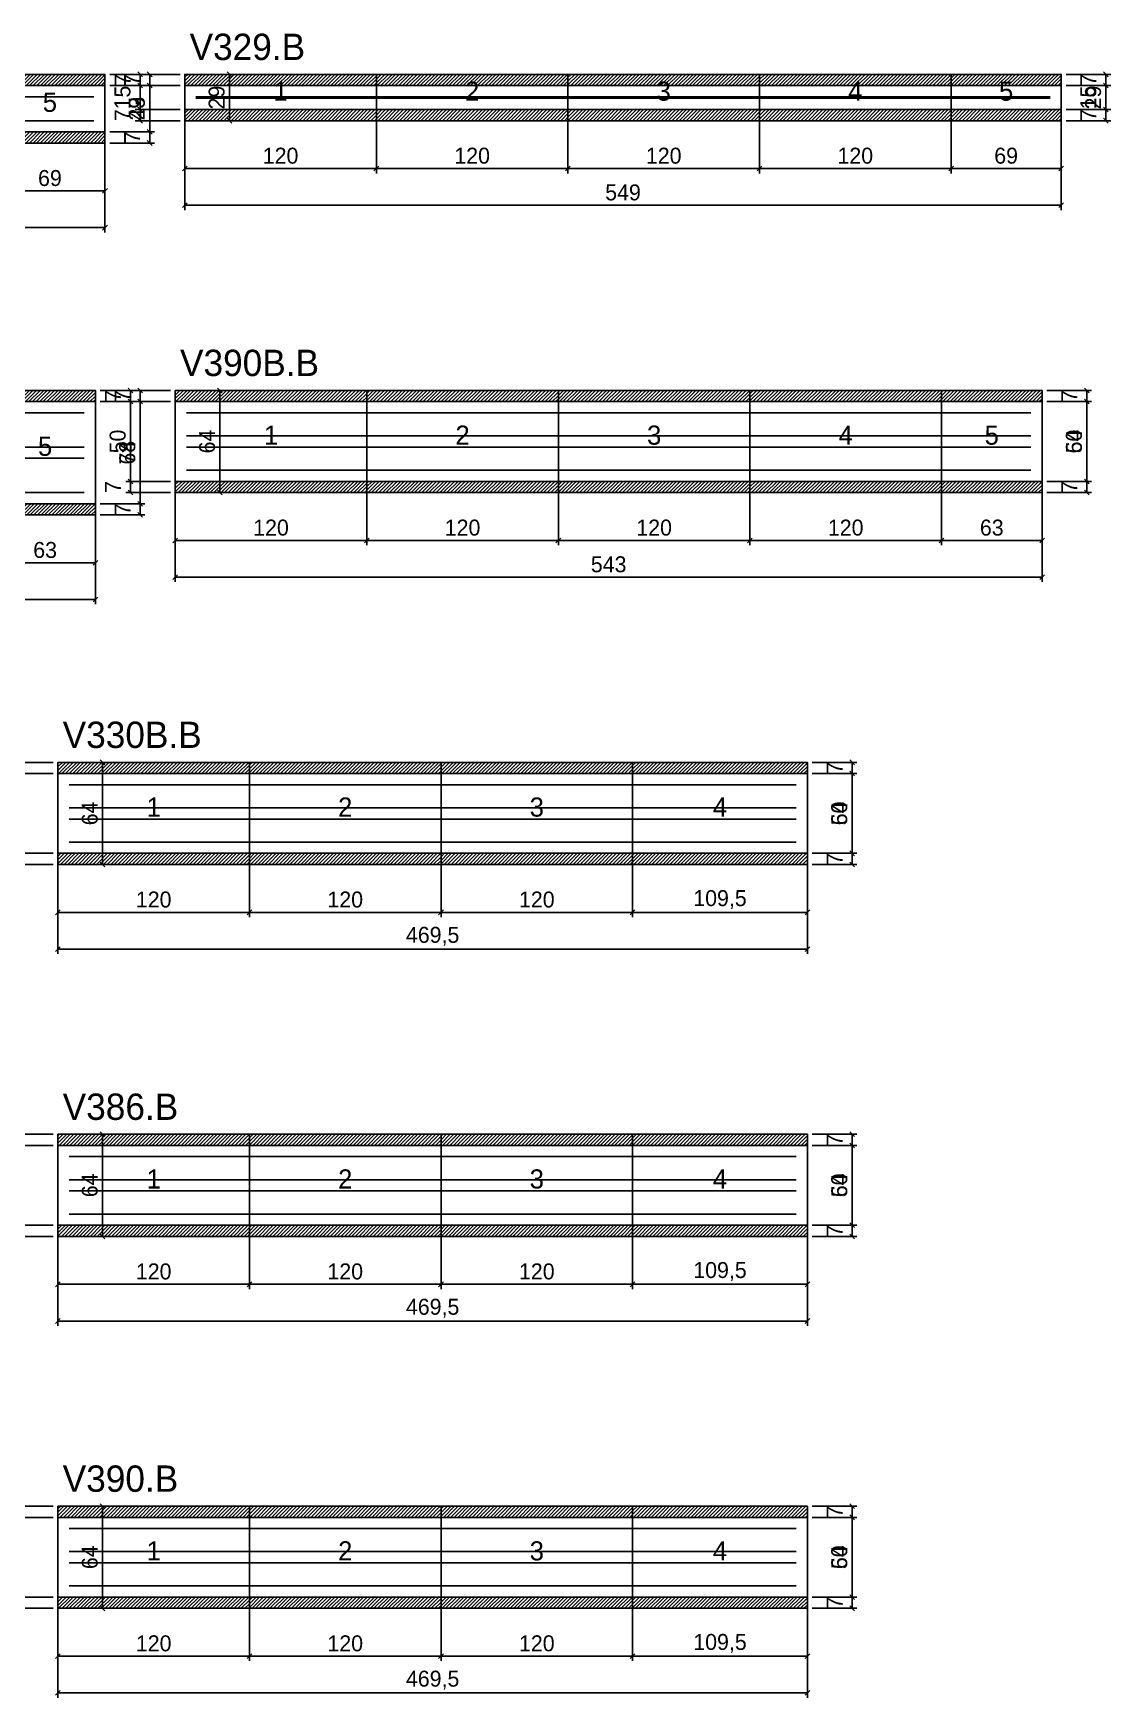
# Model space of a CAD drawing. Extents: x -9000 to 3070, y -16391 to 1250.
# Drawn here: x 712 to 1387, y -9835 to -8792 of the extents above; entities that cross this region are included whole.
import ezdxf
from ezdxf.enums import TextEntityAlignment as Align

# ---------------------------------------------------------------- set-up
doc = ezdxf.new("R2010")
doc.units = 0
for name, color, linetype in [('5', 5, 'Continuous'), ('COTA', 241, 'Continuous'), ('NOMENCLATURA', 7, 'Continuous'), ('Painéis', 200, 'Continuous'), ('SARR_2.2x7', 40, 'Continuous'), ('SCO-___-LAJ', 224, 'Continuous')]:
    doc.layers.add(name, color=color, linetype=linetype)
doc.dimstyles.new('PAINEL', dxfattribs={"dimtxt": 10, "dimasz": 3, "dimexe": 3, "dimexo": 3, "dimgap": 3, "dimtad": 1, "dimblk": 'OBLIQUE', "dimblk1": 'OBLIQUE', "dimcen": 2.5, "dimclrd": 4, "dimclre": 4, "dimclrt": 240, "dimazin": 3, "dimtfac": 1, "dimtmove": 0, "dimatfit": 3})

# ---------------------------------------------------------------- blocks, each defined once
blk = doc.blocks.new('_OBLIQUE')
at = {"color": 0, "linetype": 'BYBLOCK'}
blk.add_line((-0.5, -0.5), (0.5, 0.5), dxfattribs=at)

msp = doc.modelspace()

# ---------------------------------------------------------------- hatches: boundary and pattern name
at = {"layer": 'COTA'}
h = msp.add_hatch(dxfattribs=at)
h.set_pattern_fill('ANSI31', scale=0.5)
h.paths.add_polyline_path([(688, -8825), (757, -8825), (757, -8818), (688, -8818)])
h = msp.add_hatch(dxfattribs=at)
h.set_pattern_fill('ANSI31', scale=0.5)
h.paths.add_polyline_path([(807, -8825), (927, -8825), (927, -8818), (807, -8818)])
h = msp.add_hatch(dxfattribs=at)
h.set_pattern_fill('ANSI31', scale=0.5)
h.paths.add_polyline_path([(927, -8825), (1047, -8825), (1047, -8818), (927, -8818)])
h = msp.add_hatch(dxfattribs=at)
h.set_pattern_fill('ANSI31', scale=0.5)
h.paths.add_polyline_path([(1047, -8825), (1167, -8825), (1167, -8818), (1047, -8818)])
h = msp.add_hatch(dxfattribs=at)
h.set_pattern_fill('ANSI31', scale=0.5)
h.paths.add_polyline_path([(1167, -8825), (1287, -8825), (1287, -8818), (1167, -8818)])
h = msp.add_hatch(dxfattribs=at)
h.set_pattern_fill('ANSI31', scale=0.5)
h.paths.add_polyline_path([(1287, -8825), (1356, -8825), (1356, -8818), (1287, -8818)])
h = msp.add_hatch(dxfattribs=at)
h.set_pattern_fill('ANSI31', scale=0.5)
h.paths.add_polyline_path([(807, -8847), (927, -8847), (927, -8840), (807, -8840)])
h = msp.add_hatch(dxfattribs=at)
h.set_pattern_fill('ANSI31', scale=0.5)
h.paths.add_polyline_path([(927, -8847), (1047, -8847), (1047, -8840), (927, -8840)])
h = msp.add_hatch(dxfattribs=at)
h.set_pattern_fill('ANSI31', scale=0.5)
h.paths.add_polyline_path([(1047, -8847), (1167, -8847), (1167, -8840), (1047, -8840)])
h = msp.add_hatch(dxfattribs=at)
h.set_pattern_fill('ANSI31', scale=0.5)
h.paths.add_polyline_path([(1167, -8847), (1287, -8847), (1287, -8840), (1167, -8840)])
h = msp.add_hatch(dxfattribs=at)
h.set_pattern_fill('ANSI31', scale=0.5)
h.paths.add_polyline_path([(1287, -8847), (1356, -8847), (1356, -8840), (1287, -8840)])
h = msp.add_hatch(dxfattribs=at)
h.set_pattern_fill('ANSI31', scale=0.5)
h.paths.add_polyline_path([(688, -8861), (757, -8861), (757, -8854), (688, -8854)])
h = msp.add_hatch(dxfattribs=at)
h.set_pattern_fill('ANSI31', scale=0.5)
h.paths.add_polyline_path([(688, -9023), (751, -9023), (751, -9016), (688, -9016)])
h = msp.add_hatch(dxfattribs=at)
h.set_pattern_fill('ANSI31', scale=0.5)
h.paths.add_polyline_path([(801, -9023), (921, -9023), (921, -9016), (801, -9016)])
h = msp.add_hatch(dxfattribs=at)
h.set_pattern_fill('ANSI31', scale=0.5)
h.paths.add_polyline_path([(921, -9023), (1041, -9023), (1041, -9016), (921, -9016)])
h = msp.add_hatch(dxfattribs=at)
h.set_pattern_fill('ANSI31', scale=0.5)
h.paths.add_polyline_path([(1041, -9023), (1161, -9023), (1161, -9016), (1041, -9016)])
h = msp.add_hatch(dxfattribs=at)
h.set_pattern_fill('ANSI31', scale=0.5)
h.paths.add_polyline_path([(1161, -9023), (1281, -9023), (1281, -9016), (1161, -9016)])
h = msp.add_hatch(dxfattribs=at)
h.set_pattern_fill('ANSI31', scale=0.5)
h.paths.add_polyline_path([(1281, -9023), (1344, -9023), (1344, -9016), (1281, -9016)])
h = msp.add_hatch(dxfattribs=at)
h.set_pattern_fill('ANSI31', scale=0.5)
h.paths.add_polyline_path([(801, -9080), (921, -9080), (921, -9073), (801, -9073)])
h = msp.add_hatch(dxfattribs=at)
h.set_pattern_fill('ANSI31', scale=0.5)
h.paths.add_polyline_path([(921, -9080), (1041, -9080), (1041, -9073), (921, -9073)])
h = msp.add_hatch(dxfattribs=at)
h.set_pattern_fill('ANSI31', scale=0.5)
h.paths.add_polyline_path([(1041, -9080), (1161, -9080), (1161, -9073), (1041, -9073)])
h = msp.add_hatch(dxfattribs=at)
h.set_pattern_fill('ANSI31', scale=0.5)
h.paths.add_polyline_path([(1161, -9080), (1281, -9080), (1281, -9073), (1161, -9073)])
h = msp.add_hatch(dxfattribs=at)
h.set_pattern_fill('ANSI31', scale=0.5)
h.paths.add_polyline_path([(1281, -9080), (1344, -9080), (1344, -9073), (1281, -9073)])
h = msp.add_hatch(dxfattribs=at)
h.set_pattern_fill('ANSI31', scale=0.5)
h.paths.add_polyline_path([(688, -9094), (751, -9094), (751, -9087), (688, -9087)])
h = msp.add_hatch(dxfattribs=at)
h.set_pattern_fill('ANSI31', scale=0.5)
h.paths.add_polyline_path([(727.5, -9256), (847.5, -9256), (847.5, -9249), (727.5, -9249)])
h = msp.add_hatch(dxfattribs=at)
h.set_pattern_fill('ANSI31', scale=0.5)
h.paths.add_polyline_path([(847.5, -9256), (967.5, -9256), (967.5, -9249), (847.5, -9249)])
h = msp.add_hatch(dxfattribs=at)
h.set_pattern_fill('ANSI31', scale=0.5)
h.paths.add_polyline_path([(967.5, -9256), (1087.5, -9256), (1087.5, -9249), (967.5, -9249)])
h = msp.add_hatch(dxfattribs=at)
h.set_pattern_fill('ANSI31', scale=0.5)
h.paths.add_polyline_path([(1087.5, -9256), (1197, -9256), (1197, -9249), (1087.5, -9249)])
h = msp.add_hatch(dxfattribs=at)
h.set_pattern_fill('ANSI31', scale=0.5)
h.paths.add_polyline_path([(727.5, -9313), (847.5, -9313), (847.5, -9306), (727.5, -9306)])
h = msp.add_hatch(dxfattribs=at)
h.set_pattern_fill('ANSI31', scale=0.5)
h.paths.add_polyline_path([(847.5, -9313), (967.5, -9313), (967.5, -9306), (847.5, -9306)])
h = msp.add_hatch(dxfattribs=at)
h.set_pattern_fill('ANSI31', scale=0.5)
h.paths.add_polyline_path([(967.5, -9313), (1087.5, -9313), (1087.5, -9306), (967.5, -9306)])
h = msp.add_hatch(dxfattribs=at)
h.set_pattern_fill('ANSI31', scale=0.5)
h.paths.add_polyline_path([(1087.5, -9313), (1197, -9313), (1197, -9306), (1087.5, -9306)])
h = msp.add_hatch(dxfattribs=at)
h.set_pattern_fill('ANSI31', scale=0.5)
h.paths.add_polyline_path([(727.5, -9489), (847.5, -9489), (847.5, -9482), (727.5, -9482)])
h = msp.add_hatch(dxfattribs=at)
h.set_pattern_fill('ANSI31', scale=0.5)
h.paths.add_polyline_path([(847.5, -9489), (967.5, -9489), (967.5, -9482), (847.5, -9482)])
h = msp.add_hatch(dxfattribs=at)
h.set_pattern_fill('ANSI31', scale=0.5)
h.paths.add_polyline_path([(967.5, -9489), (1087.5, -9489), (1087.5, -9482), (967.5, -9482)])
h = msp.add_hatch(dxfattribs=at)
h.set_pattern_fill('ANSI31', scale=0.5)
h.paths.add_polyline_path([(1087.5, -9489), (1197, -9489), (1197, -9482), (1087.5, -9482)])
h = msp.add_hatch(dxfattribs=at)
h.set_pattern_fill('ANSI31', scale=0.5)
h.paths.add_polyline_path([(727.5, -9546), (847.5, -9546), (847.5, -9539), (727.5, -9539)])
h = msp.add_hatch(dxfattribs=at)
h.set_pattern_fill('ANSI31', scale=0.5)
h.paths.add_polyline_path([(847.5, -9546), (967.5, -9546), (967.5, -9539), (847.5, -9539)])
h = msp.add_hatch(dxfattribs=at)
h.set_pattern_fill('ANSI31', scale=0.5)
h.paths.add_polyline_path([(967.5, -9546), (1087.5, -9546), (1087.5, -9539), (967.5, -9539)])
h = msp.add_hatch(dxfattribs=at)
h.set_pattern_fill('ANSI31', scale=0.5)
h.paths.add_polyline_path([(1087.5, -9546), (1197, -9546), (1197, -9539), (1087.5, -9539)])
h = msp.add_hatch(dxfattribs=at)
h.set_pattern_fill('ANSI31', scale=0.5)
h.paths.add_polyline_path([(727.5, -9722), (847.5, -9722), (847.5, -9715), (727.5, -9715)])
h = msp.add_hatch(dxfattribs=at)
h.set_pattern_fill('ANSI31', scale=0.5)
h.paths.add_polyline_path([(847.5, -9722), (967.5, -9722), (967.5, -9715), (847.5, -9715)])
h = msp.add_hatch(dxfattribs=at)
h.set_pattern_fill('ANSI31', scale=0.5)
h.paths.add_polyline_path([(967.5, -9722), (1087.5, -9722), (1087.5, -9715), (967.5, -9715)])
h = msp.add_hatch(dxfattribs=at)
h.set_pattern_fill('ANSI31', scale=0.5)
h.paths.add_polyline_path([(1087.5, -9722), (1197, -9722), (1197, -9715), (1087.5, -9715)])
h = msp.add_hatch(dxfattribs=at)
h.set_pattern_fill('ANSI31', scale=0.5)
h.paths.add_polyline_path([(727.5, -9779), (847.5, -9779), (847.5, -9772), (727.5, -9772)])
h = msp.add_hatch(dxfattribs=at)
h.set_pattern_fill('ANSI31', scale=0.5)
h.paths.add_polyline_path([(847.5, -9779), (967.5, -9779), (967.5, -9772), (847.5, -9772)])
h = msp.add_hatch(dxfattribs=at)
h.set_pattern_fill('ANSI31', scale=0.5)
h.paths.add_polyline_path([(967.5, -9779), (1087.5, -9779), (1087.5, -9772), (967.5, -9772)])
h = msp.add_hatch(dxfattribs=at)
h.set_pattern_fill('ANSI31', scale=0.5)
h.paths.add_polyline_path([(1087.5, -9779), (1197, -9779), (1197, -9772), (1087.5, -9772)])

# ---------------------------------------------------------------- linework, layer by layer
at = {"layer": 'Painéis'}
for p, q in [((688, -8825), (757, -8825)), ((757, -8854), (757, -8825)), ((807, -8825), (927, -8825)), ((807, -8840), (807, -8825)), ((927, -8840), (927, -8825)), ((927, -8840), (927, -8825)), ((927, -8825), (1047, -8825)), ((927, -8840), (927, -8825)), ((1047, -8840), (1047, -8825)), ((1047, -8840), (1047, -8825)), ((1047, -8825), (1167, -8825)), ((1047, -8840), (1047, -8825)), ((1167, -8840), (1167, -8825)), ((1167, -8840), (1167, -8825)), ((1167, -8825), (1287, -8825)), ((1167, -8840), (1167, -8825)), ((1287, -8840), (1287, -8825)), ((1287, -8840), (1287, -8825)), ((1287, -8825), (1356, -8825)), ((1287, -8840), (1287, -8825)), ((1356, -8840), (1356, -8825)), ((807, -8840), (927, -8840)), ((927, -8840), (1047, -8840)), ((1047, -8840), (1167, -8840)), ((1167, -8840), (1287, -8840)), ((1287, -8840), (1356, -8840)), ((688, -8854), (757, -8854)), ((688, -9023), (751, -9023)), ((751, -9087), (751, -9023)), ((801, -9023), (921, -9023)), ((801, -9073), (801, -9023)), ((921, -9073), (921, -9023)), ((921, -9073), (921, -9023)), ((921, -9023), (1041, -9023)), ((921, -9073), (921, -9023)), ((1041, -9073), (1041, -9023)), ((1041, -9073), (1041, -9023)), ((1041, -9023), (1161, -9023)), ((1041, -9073), (1041, -9023)), ((1161, -9073), (1161, -9023)), ((1161, -9073), (1161, -9023)), ((1161, -9023), (1281, -9023)), ((1161, -9073), (1161, -9023)), ((1281, -9073), (1281, -9023)), ((1281, -9073), (1281, -9023)), ((1281, -9023), (1344, -9023)), ((1281, -9073), (1281, -9023)), ((1344, -9073), (1344, -9023)), ((801, -9073), (921, -9073)), ((921, -9073), (1041, -9073)), ((1041, -9073), (1161, -9073)), ((1161, -9073), (1281, -9073)), ((1281, -9073), (1344, -9073)), ((688, -9087), (751, -9087)), ((727.5, -9256), (847.5, -9256)), ((727.5, -9306), (727.5, -9256)), ((847.5, -9306), (847.5, -9256)), ((847.5, -9306), (847.5, -9256)), ((847.5, -9256), (967.5, -9256)), ((847.5, -9306), (847.5, -9256)), ((967.5, -9306), (967.5, -9256)), ((967.5, -9306), (967.5, -9256)), ((967.5, -9256), (1087.5, -9256)), ((967.5, -9306), (967.5, -9256)), ((1087.5, -9306), (1087.5, -9256)), ((1087.5, -9306), (1087.5, -9256)), ((1087.5, -9256), (1197, -9256)), ((1087.5, -9306), (1087.5, -9256)), ((1197, -9306), (1197, -9256)), ((727.5, -9306), (847.5, -9306)), ((847.5, -9306), (967.5, -9306)), ((967.5, -9306), (1087.5, -9306)), ((1087.5, -9306), (1197, -9306)), ((727.5, -9489), (847.5, -9489)), ((727.5, -9539), (727.5, -9489)), ((847.5, -9539), (847.5, -9489)), ((847.5, -9539), (847.5, -9489)), ((847.5, -9489), (967.5, -9489)), ((847.5, -9539), (847.5, -9489)), ((967.5, -9539), (967.5, -9489)), ((967.5, -9539), (967.5, -9489)), ((967.5, -9489), (1087.5, -9489)), ((967.5, -9539), (967.5, -9489)), ((1087.5, -9539), (1087.5, -9489)), ((1087.5, -9539), (1087.5, -9489)), ((1087.5, -9489), (1197, -9489)), ((1087.5, -9539), (1087.5, -9489)), ((1197, -9539), (1197, -9489)), ((727.5, -9539), (847.5, -9539)), ((847.5, -9539), (967.5, -9539)), ((967.5, -9539), (1087.5, -9539)), ((1087.5, -9539), (1197, -9539)), ((727.5, -9722), (847.5, -9722)), ((727.5, -9772), (727.5, -9722)), ((847.5, -9772), (847.5, -9722)), ((847.5, -9772), (847.5, -9722)), ((847.5, -9722), (967.5, -9722)), ((847.5, -9772), (847.5, -9722)), ((967.5, -9772), (967.5, -9722)), ((967.5, -9772), (967.5, -9722)), ((967.5, -9722), (1087.5, -9722)), ((967.5, -9772), (967.5, -9722)), ((1087.5, -9772), (1087.5, -9722)), ((1087.5, -9772), (1087.5, -9722)), ((1087.5, -9722), (1197, -9722)), ((1087.5, -9772), (1087.5, -9722)), ((1197, -9772), (1197, -9722)), ((727.5, -9772), (847.5, -9772)), ((847.5, -9772), (967.5, -9772)), ((967.5, -9772), (1087.5, -9772)), ((1087.5, -9772), (1197, -9772))]:
    msp.add_line(p, q, dxfattribs=at)
at = {"layer": 'SARR_2.2x7'}
for points in [[(688, -8832), (750, -8832)], [(688, -8832), (750, -8832)], [(814, -8832), (927, -8832)], [(814, -8832), (927, -8832)], [(927, -8832), (1047, -8832)], [(927, -8832), (1047, -8832)], [(1047, -8832), (1167, -8832)], [(1047, -8832), (1167, -8832)], [(1167, -8832), (1287, -8832)], [(1167, -8832), (1287, -8832)], [(1287, -8832), (1349, -8832)], [(1287, -8832), (1349, -8832)], [(814, -8833), (927, -8833)], [(814, -8833), (927, -8833)], [(927, -8833), (1047, -8833)], [(927, -8833), (1047, -8833)], [(1047, -8833), (1167, -8833)], [(1047, -8833), (1167, -8833)], [(1167, -8833), (1287, -8833)], [(1167, -8833), (1287, -8833)], [(1287, -8833), (1349, -8833)], [(1287, -8833), (1349, -8833)], [(688, -8847), (750, -8847)], [(688, -8847), (750, -8847)], [(688, -9030), (744, -9030)], [(688, -9030), (744, -9030)], [(808, -9030), (921, -9030)], [(808, -9030), (921, -9030)], [(921, -9030), (1041, -9030)], [(921, -9030), (1041, -9030)], [(1041, -9030), (1161, -9030)], [(1041, -9030), (1161, -9030)], [(1161, -9030), (1281, -9030)], [(1161, -9030), (1281, -9030)], [(1281, -9030), (1337, -9030)], [(1281, -9030), (1337, -9030)], [(808, -9044.5), (921, -9044.5)], [(808, -9044.5), (921, -9044.5)], [(921, -9044.5), (1041, -9044.5)], [(921, -9044.5), (1041, -9044.5)], [(1041, -9044.5), (1161, -9044.5)], [(1041, -9044.5), (1161, -9044.5)], [(1161, -9044.5), (1281, -9044.5)], [(1161, -9044.5), (1281, -9044.5)], [(1281, -9044.5), (1337, -9044.5)], [(1281, -9044.5), (1337, -9044.5)], [(688, -9051.5), (744, -9051.5)], [(688, -9051.5), (744, -9051.5)], [(688, -9058.5), (744, -9058.5)], [(688, -9058.5), (744, -9058.5)], [(808, -9051.5), (921, -9051.5)], [(808, -9051.5), (921, -9051.5)], [(921, -9051.5), (1041, -9051.5)], [(921, -9051.5), (1041, -9051.5)], [(1041, -9051.5), (1161, -9051.5)], [(1041, -9051.5), (1161, -9051.5)], [(1161, -9051.5), (1281, -9051.5)], [(1161, -9051.5), (1281, -9051.5)], [(1281, -9051.5), (1337, -9051.5)], [(1281, -9051.5), (1337, -9051.5)], [(808, -9066), (921, -9066)], [(808, -9066), (921, -9066)], [(921, -9066), (1041, -9066)], [(921, -9066), (1041, -9066)], [(1041, -9066), (1161, -9066)], [(1041, -9066), (1161, -9066)], [(1161, -9066), (1281, -9066)], [(1161, -9066), (1281, -9066)], [(1281, -9066), (1337, -9066)], [(1281, -9066), (1337, -9066)], [(688, -9080), (744, -9080)], [(688, -9080), (744, -9080)], [(734.5, -9263), (847.5, -9263)], [(734.5, -9263), (847.5, -9263)], [(847.5, -9263), (967.5, -9263)], [(847.5, -9263), (967.5, -9263)], [(967.5, -9263), (1087.5, -9263)], [(967.5, -9263), (1087.5, -9263)], [(1087.5, -9263), (1190, -9263)], [(1087.5, -9263), (1190, -9263)], [(734.5, -9277.5), (847.5, -9277.5)], [(734.5, -9277.5), (847.5, -9277.5)], [(847.5, -9277.5), (967.5, -9277.5)], [(847.5, -9277.5), (967.5, -9277.5)], [(967.5, -9277.5), (1087.5, -9277.5)], [(967.5, -9277.5), (1087.5, -9277.5)], [(1087.5, -9277.5), (1190, -9277.5)], [(1087.5, -9277.5), (1190, -9277.5)], [(734.5, -9284.5), (847.5, -9284.5)], [(734.5, -9284.5), (847.5, -9284.5)], [(847.5, -9284.5), (967.5, -9284.5)], [(847.5, -9284.5), (967.5, -9284.5)], [(967.5, -9284.5), (1087.5, -9284.5)], [(967.5, -9284.5), (1087.5, -9284.5)], [(1087.5, -9284.5), (1190, -9284.5)], [(1087.5, -9284.5), (1190, -9284.5)], [(734.5, -9299), (847.5, -9299)], [(734.5, -9299), (847.5, -9299)], [(847.5, -9299), (967.5, -9299)], [(847.5, -9299), (967.5, -9299)], [(967.5, -9299), (1087.5, -9299)], [(967.5, -9299), (1087.5, -9299)], [(1087.5, -9299), (1190, -9299)], [(1087.5, -9299), (1190, -9299)], [(734.5, -9496), (847.5, -9496)], [(734.5, -9496), (847.5, -9496)], [(847.5, -9496), (967.5, -9496)], [(847.5, -9496), (967.5, -9496)], [(967.5, -9496), (1087.5, -9496)], [(967.5, -9496), (1087.5, -9496)], [(1087.5, -9496), (1190, -9496)], [(1087.5, -9496), (1190, -9496)], [(734.5, -9510.5), (847.5, -9510.5)], [(734.5, -9510.5), (847.5, -9510.5)], [(734.5, -9517.5), (847.5, -9517.5)], [(734.5, -9517.5), (847.5, -9517.5)], [(847.5, -9510.5), (967.5, -9510.5)], [(847.5, -9510.5), (967.5, -9510.5)], [(847.5, -9517.5), (967.5, -9517.5)], [(847.5, -9517.5), (967.5, -9517.5)], [(967.5, -9510.5), (1087.5, -9510.5)], [(967.5, -9510.5), (1087.5, -9510.5)], [(967.5, -9517.5), (1087.5, -9517.5)], [(967.5, -9517.5), (1087.5, -9517.5)], [(1087.5, -9510.5), (1190, -9510.5)], [(1087.5, -9510.5), (1190, -9510.5)], [(1087.5, -9517.5), (1190, -9517.5)], [(1087.5, -9517.5), (1190, -9517.5)], [(734.5, -9532), (847.5, -9532)], [(734.5, -9532), (847.5, -9532)], [(847.5, -9532), (967.5, -9532)], [(847.5, -9532), (967.5, -9532)], [(967.5, -9532), (1087.5, -9532)], [(967.5, -9532), (1087.5, -9532)], [(1087.5, -9532), (1190, -9532)], [(1087.5, -9532), (1190, -9532)], [(734.5, -9729), (847.5, -9729)], [(734.5, -9729), (847.5, -9729)], [(847.5, -9729), (967.5, -9729)], [(847.5, -9729), (967.5, -9729)], [(967.5, -9729), (1087.5, -9729)], [(967.5, -9729), (1087.5, -9729)], [(1087.5, -9729), (1190, -9729)], [(1087.5, -9729), (1190, -9729)], [(734.5, -9743.5), (847.5, -9743.5)], [(734.5, -9743.5), (847.5, -9743.5)], [(847.5, -9743.5), (967.5, -9743.5)], [(847.5, -9743.5), (967.5, -9743.5)], [(967.5, -9743.5), (1087.5, -9743.5)], [(967.5, -9743.5), (1087.5, -9743.5)], [(1087.5, -9743.5), (1190, -9743.5)], [(1087.5, -9743.5), (1190, -9743.5)], [(734.5, -9750.5), (847.5, -9750.5)], [(734.5, -9750.5), (847.5, -9750.5)], [(847.5, -9750.5), (967.5, -9750.5)], [(847.5, -9750.5), (967.5, -9750.5)], [(967.5, -9750.5), (1087.5, -9750.5)], [(967.5, -9750.5), (1087.5, -9750.5)], [(1087.5, -9750.5), (1190, -9750.5)], [(1087.5, -9750.5), (1190, -9750.5)], [(734.5, -9765), (847.5, -9765)], [(734.5, -9765), (847.5, -9765)], [(847.5, -9765), (967.5, -9765)], [(847.5, -9765), (967.5, -9765)], [(967.5, -9765), (1087.5, -9765)], [(967.5, -9765), (1087.5, -9765)], [(1087.5, -9765), (1190, -9765)], [(1087.5, -9765), (1190, -9765)]]:
    msp.add_lwpolyline(points, dxfattribs=at)
at = {"layer": 'SCO-___-LAJ'}
for points in [[(688, -8825), (757, -8825), (757, -8818), (688, -8818)], [(807, -8825), (927, -8825), (927, -8818), (807, -8818)], [(927, -8825), (1047, -8825), (1047, -8818), (927, -8818)], [(1047, -8825), (1167, -8825), (1167, -8818), (1047, -8818)], [(1167, -8825), (1287, -8825), (1287, -8818), (1167, -8818)], [(1287, -8825), (1356, -8825), (1356, -8818), (1287, -8818)], [(807, -8847), (927, -8847), (927, -8840), (807, -8840)], [(927, -8847), (1047, -8847), (1047, -8840), (927, -8840)], [(1047, -8847), (1167, -8847), (1167, -8840), (1047, -8840)], [(1167, -8847), (1287, -8847), (1287, -8840), (1167, -8840)], [(1287, -8847), (1356, -8847), (1356, -8840), (1287, -8840)], [(688, -8861), (757, -8861), (757, -8854), (688, -8854)], [(688, -9023), (751, -9023), (751, -9016), (688, -9016)], [(801, -9023), (921, -9023), (921, -9016), (801, -9016)], [(921, -9023), (1041, -9023), (1041, -9016), (921, -9016)], [(1041, -9023), (1161, -9023), (1161, -9016), (1041, -9016)], [(1161, -9023), (1281, -9023), (1281, -9016), (1161, -9016)], [(1281, -9023), (1344, -9023), (1344, -9016), (1281, -9016)], [(801, -9080), (921, -9080), (921, -9073), (801, -9073)], [(921, -9080), (1041, -9080), (1041, -9073), (921, -9073)], [(1041, -9080), (1161, -9080), (1161, -9073), (1041, -9073)], [(1161, -9080), (1281, -9080), (1281, -9073), (1161, -9073)], [(1281, -9080), (1344, -9080), (1344, -9073), (1281, -9073)], [(688, -9094), (751, -9094), (751, -9087), (688, -9087)], [(727.5, -9256), (847.5, -9256), (847.5, -9249), (727.5, -9249)], [(847.5, -9256), (967.5, -9256), (967.5, -9249), (847.5, -9249)], [(967.5, -9256), (1087.5, -9256), (1087.5, -9249), (967.5, -9249)], [(1087.5, -9256), (1197, -9256), (1197, -9249), (1087.5, -9249)], [(727.5, -9313), (847.5, -9313), (847.5, -9306), (727.5, -9306)], [(847.5, -9313), (967.5, -9313), (967.5, -9306), (847.5, -9306)], [(967.5, -9313), (1087.5, -9313), (1087.5, -9306), (967.5, -9306)], [(1087.5, -9313), (1197, -9313), (1197, -9306), (1087.5, -9306)], [(727.5, -9489), (847.5, -9489), (847.5, -9482), (727.5, -9482)], [(847.5, -9489), (967.5, -9489), (967.5, -9482), (847.5, -9482)], [(967.5, -9489), (1087.5, -9489), (1087.5, -9482), (967.5, -9482)], [(1087.5, -9489), (1197, -9489), (1197, -9482), (1087.5, -9482)], [(727.5, -9546), (847.5, -9546), (847.5, -9539), (727.5, -9539)], [(847.5, -9546), (967.5, -9546), (967.5, -9539), (847.5, -9539)], [(967.5, -9546), (1087.5, -9546), (1087.5, -9539), (967.5, -9539)], [(1087.5, -9546), (1197, -9546), (1197, -9539), (1087.5, -9539)], [(727.5, -9722), (847.5, -9722), (847.5, -9715), (727.5, -9715)], [(847.5, -9722), (967.5, -9722), (967.5, -9715), (847.5, -9715)], [(967.5, -9722), (1087.5, -9722), (1087.5, -9715), (967.5, -9715)], [(1087.5, -9722), (1197, -9722), (1197, -9715), (1087.5, -9715)], [(727.5, -9779), (847.5, -9779), (847.5, -9772), (727.5, -9772)], [(847.5, -9779), (967.5, -9779), (967.5, -9772), (847.5, -9772)], [(967.5, -9779), (1087.5, -9779), (1087.5, -9772), (967.5, -9772)], [(1087.5, -9779), (1197, -9779), (1197, -9772), (1087.5, -9772)]]:
    msp.add_lwpolyline(points, close=True, dxfattribs=at)

# ---------------------------------------------------------------- texts
at = {"layer": '5'}
for s, p in [('5', (722.5, -8835.5)), ('1', (867, -8828.5)), ('2', (987, -8828.5)), ('3', (1107, -8828.5)), ('4', (1227, -8828.5)), ('5', (1321.5, -8828.5)), ('1', (861, -9044)), ('2', (981, -9044)), ('3', (1101, -9044)), ('4', (1221, -9044)), ('5', (1312.5, -9044)), ('5', (719.5, -9051)), ('1', (787.5, -9277)), ('2', (907.5, -9277)), ('3', (1027.5, -9277)), ('4', (1142.25, -9277)), ('1', (787.5, -9510)), ('2', (907.5, -9510)), ('3', (1027.5, -9510)), ('4', (1142.25, -9510)), ('1', (787.5, -9743)), ('2', (907.5, -9743)), ('3', (1027.5, -9743)), ('4', (1142.25, -9743))]:
    msp.add_text(s, height=12, dxfattribs=at).set_placement(p, align=Align.MIDDLE_CENTER)
at = {"layer": 'NOMENCLATURA'}
for s, p in [('V329.B', (810, -8809)), ('V390B.B', (804, -9007)), ('V330B.B', (730.5, -9240)), ('V386.B', (730.5, -9473)), ('V390.B', (730.5, -9706))]:
    msp.add_text(s, height=16.5, dxfattribs=at).set_placement(p)

# ---------------------------------------------------------------- dimensions: what is measured, and where the dimension line sits
at = {"layer": 'COTA'}
for base, p1, p2 in [((785, -8861), (757, -8861), (757, -8818)), ((785, -8825), (757, -8825), (757, -8818)), ((779, -8825), (807, -8825), (807, -8818)), ((835, -8847), (807, -8847), (807, -8818)), ((1384, -8847), (1356, -8847), (1356, -8818)), ((1384, -8825), (1356, -8825), (1356, -8818)), ((785, -8854), (757, -8854), (757, -8825)), ((779, -8840), (807, -8840), (807, -8825)), ((1384, -8840), (1356, -8840), (1356, -8825)), ((779, -8847), (807, -8847), (807, -8840)), ((1384, -8847), (1356, -8847), (1356, -8840)), ((785, -8861), (757, -8861), (757, -8854)), ((779, -9094), (751, -9094), (751, -9016)), ((779, -9023), (751, -9023), (751, -9016)), ((773, -9023), (801, -9023), (801, -9016)), ((829, -9080), (801, -9080), (801, -9016)), ((1372, -9080), (1344, -9080), (1344, -9016)), ((1372, -9023), (1344, -9023), (1344, -9016)), ((779, -9087), (751, -9087), (751, -9023)), ((773, -9073), (801, -9073), (801, -9023)), ((1372, -9073), (1344, -9073), (1344, -9023)), ((773, -9080), (801, -9080), (801, -9073)), ((1372, -9080), (1344, -9080), (1344, -9073)), ((779, -9094), (751, -9094), (751, -9087)), ((699.5, -9256), (727.5, -9256), (727.5, -9249)), ((755.5, -9313), (727.5, -9313), (727.5, -9249)), ((1225, -9313), (1197, -9313), (1197, -9249)), ((1225, -9256), (1197, -9256), (1197, -9249)), ((699.5, -9306), (727.5, -9306), (727.5, -9256)), ((1225, -9306), (1197, -9306), (1197, -9256)), ((699.5, -9313), (727.5, -9313), (727.5, -9306)), ((1225, -9313), (1197, -9313), (1197, -9306)), ((699.5, -9489), (727.5, -9489), (727.5, -9482)), ((699.5, -9539), (727.5, -9539), (727.5, -9489)), ((755.5, -9546), (727.5, -9546), (727.5, -9482)), ((1225, -9546), (1197, -9546), (1197, -9482)), ((1225, -9489), (1197, -9489), (1197, -9482)), ((1225, -9539), (1197, -9539), (1197, -9489)), ((699.5, -9546), (727.5, -9546), (727.5, -9539)), ((1225, -9546), (1197, -9546), (1197, -9539)), ((699.5, -9722), (727.5, -9722), (727.5, -9715)), ((755.5, -9779), (727.5, -9779), (727.5, -9715)), ((1225, -9779), (1197, -9779), (1197, -9715)), ((1225, -9722), (1197, -9722), (1197, -9715)), ((699.5, -9772), (727.5, -9772), (727.5, -9722)), ((1225, -9772), (1197, -9772), (1197, -9722)), ((699.5, -9779), (727.5, -9779), (727.5, -9772)), ((1225, -9779), (1197, -9779), (1197, -9772))]:
    msp.add_linear_dim(base=base, p1=p1, p2=p2, angle=90, dimstyle='PAINEL', dxfattribs=at).render()
for base, p1, p2 in [((807, -8877), (807, -8840), (927, -8840)), ((807, -8900), (807, -8840), (1356, -8840)), ((927, -8877), (927, -8840), (1047, -8840)), ((1047, -8877), (1047, -8840), (1167, -8840)), ((1167, -8877), (1167, -8840), (1287, -8840)), ((1287, -8877), (1287, -8840), (1356, -8840)), ((208, -8914), (208, -8854), (757, -8854)), ((688, -8891), (688, -8854), (757, -8854)), ((801, -9110), (801, -9073), (921, -9073)), ((801, -9133), (801, -9073), (1344, -9073)), ((921, -9110), (921, -9073), (1041, -9073)), ((1041, -9110), (1041, -9073), (1161, -9073)), ((1161, -9110), (1161, -9073), (1281, -9073)), ((1281, -9110), (1281, -9073), (1344, -9073)), ((208, -9147), (208, -9087), (751, -9087)), ((688, -9124), (688, -9087), (751, -9087)), ((727.5, -9343), (727.5, -9306), (847.5, -9306)), ((727.5, -9366), (727.5, -9306), (1197, -9306)), ((847.5, -9343), (847.5, -9306), (967.5, -9306)), ((967.5, -9343), (967.5, -9306), (1087.5, -9306)), ((1087.5, -9343), (1087.5, -9306), (1197, -9306)), ((727.5, -9576), (727.5, -9539), (847.5, -9539)), ((727.5, -9599), (727.5, -9539), (1197, -9539)), ((847.5, -9576), (847.5, -9539), (967.5, -9539)), ((967.5, -9576), (967.5, -9539), (1087.5, -9539)), ((1087.5, -9576), (1087.5, -9539), (1197, -9539)), ((727.5, -9809), (727.5, -9772), (847.5, -9772)), ((727.5, -9832), (727.5, -9772), (1197, -9772)), ((847.5, -9809), (847.5, -9772), (967.5, -9772)), ((967.5, -9809), (967.5, -9772), (1087.5, -9772)), ((1087.5, -9809), (1087.5, -9772), (1197, -9772))]:
    msp.add_linear_dim(base=base, p1=p1, p2=p2, dimstyle='PAINEL', dxfattribs=at).render()

doc.saveas('drawing.dxf')
